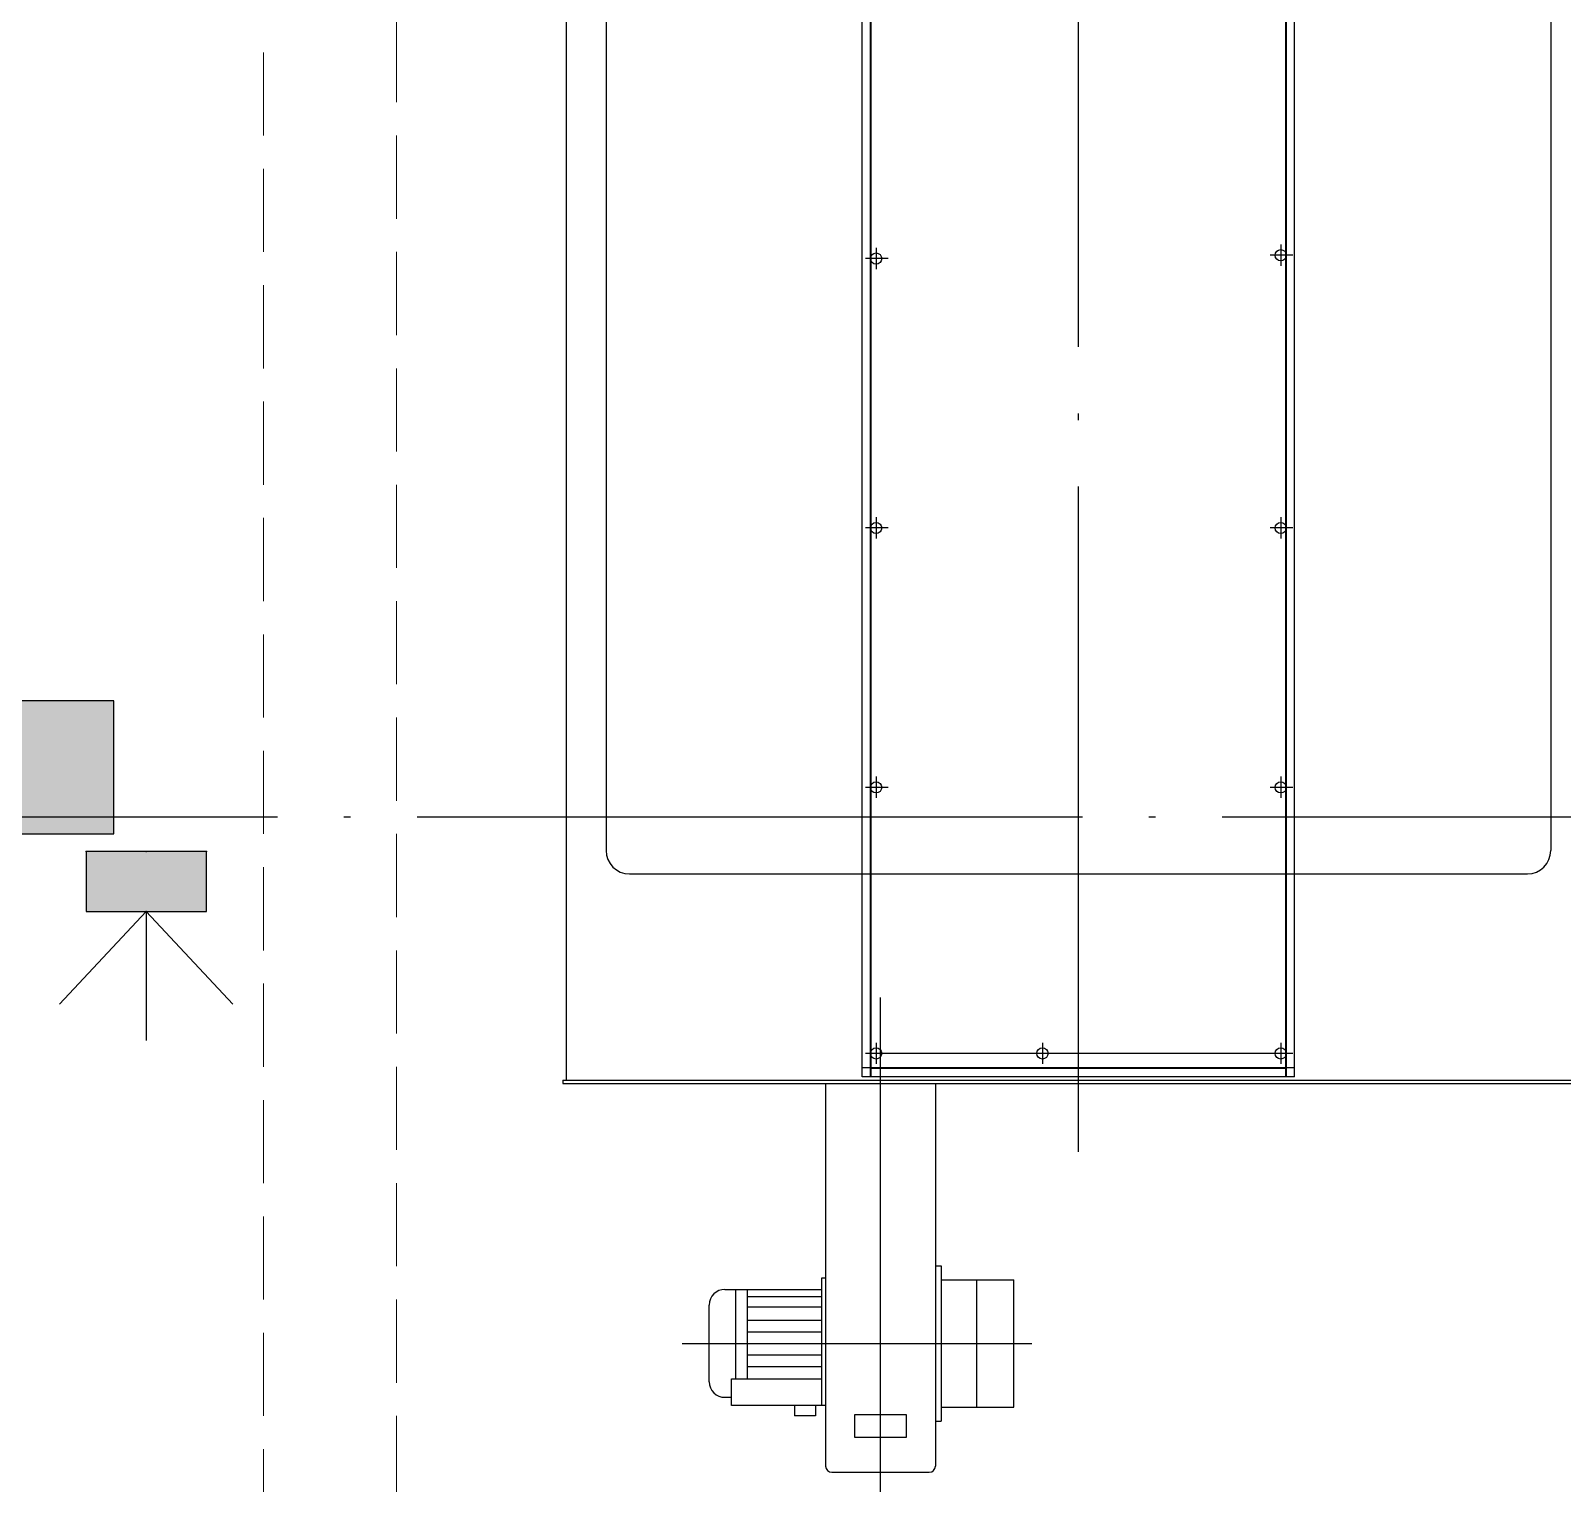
# Model space of a CAD drawing. Header units: millimetres. Extents: x 198973 to 319987, y 50799 to 202761.
# Drawn here: x 208366 to 212971, y 86101 to 90469 of the extents above; entities that cross this region are included whole.
import ezdxf

# ---------------------------------------------------------------- set-up
doc = ezdxf.new("R2010")
doc.units = ezdxf.units.MM
doc.header["$LTSCALE"] = 1000
for name, pattern in [('CENTER', [2, 1.25, -0.25, 0.25, -0.25]), ('DASH', [0.35, 0.25, -0.1]), ('DOTE', [2.42, 2, -0.2, 0.02, -0.2])]:
    doc.linetypes.add(name, pattern=pattern)
doc.layers.get('0').update_dxf_attribs({"color": 8})
for name, color, linetype in [('-人员定位', 6, 'Continuous'), ('COLUMN', 8, 'Continuous'), ('DOTE', 8, 'CENTER'), ('PUB_HATCH', 8, 'Continuous')]:
    doc.layers.add(name, color=color, linetype=linetype)
doc.layers.add('Z-综合管架', color=8, linetype='Continuous', lineweight=0)

# ---------------------------------------------------------------- blocks, each defined once
blk = doc.blocks.new('_FZH')
blk.add_lwpolyline([(-0.5, -0.5), (0.5, -0.5), (0.5, 0.5), (-0.5, 0.5)], close=True)
at = {"layer": 'PUB_HATCH'}
blk.add_solid([(-0.5, -0.5), (0.5, -0.5), (-0.5, 0.5), (0.5, 0.5)], dxfattribs=at)
blk = doc.blocks.new('定位基站')
at = {"layer": '-人员定位', "ltscale": 0.01}
h = blk.add_hatch(color=256, dxfattribs=at)
h.dxf.hatch_style = 1
h.paths.add_polyline_path([(406524, 477798), (406524, 477617.1), (406162.1, 477617.1), (406162.1, 477798)])
at = {"layer": '-人员定位', "color": 6}
for p, q in [((406343, 477798), (406343, 478186.1)), ((406343, 477798), (406082.2, 478076.6)), ((406343, 477798), (406603.9, 478076.6)), ((406343, 477995.5), (406343, 477995.5)), ((406162.1, 477798), (406524, 477798)), ((406162.1, 477617.1), (406162.1, 477798)), ((406524, 477798), (406524, 477617.1)), ((406524, 477617.1), (406162.1, 477617.1))]:
    blk.add_line(p, q, dxfattribs=at)
for p in [(406343, 477798), (406162.1, 477617.1), (406343, 477617.1), (406524, 477617.1)]:
    blk.add_point(p, dxfattribs=at)

msp = doc.modelspace()

# ---------------------------------------------------------------- linework, layer by layer
at = {"layer": 'DOTE', "linetype": 'DOTE'}
for p, q in [((211516.2, 87097.9), (211516.2, 97210.9)), ((221208, 88103.4), (204762, 88103.4))]:
    msp.add_line(p, q, dxfattribs=at)
at = {"layer": 'PUB_HATCH', "ltscale": 0.5}
for p, q in [((209976.2, 96808.4), (209976.2, 87313.4)), ((210096.2, 94863.4), (210096.2, 88003.4)), ((212936.2, 94863.4), (212936.2, 88003.4)), ((210866.2, 87323.4), (210866.2, 94673.4)), ((210893.2, 87323.4), (210893.2, 94673.4)), ((212139.2, 87323.4), (212139.2, 94673.4)), ((212141.2, 87323.4), (212141.2, 94673.4)), ((210166.2, 87933.4), (212866.2, 87933.4)), ((209966.2, 87313.4), (209966.2, 87303.4))]:
    msp.add_line(p, q, dxfattribs=at)
at = {"layer": 'PUB_HATCH'}
for p, q in [((212166.2, 87323.4), (212166.2, 94673.4)), ((210891.2, 89719.9), (210891.2, 92179.9)), ((210908, 89815.8), (210908, 89751.8)), ((212124.5, 89825.8), (212124.5, 89761.8)), ((210944.2, 89783.4), (210876.4, 89783.4)), ((212160.7, 89793.4), (212092.9, 89793.4)), ((210891.2, 87323.4), (210891.2, 89719.9)), ((210944.2, 88973.4), (210876.4, 88973.4)), ((210908, 89005.8), (210908, 88941.8)), ((212160.7, 88973.4), (212092.9, 88973.4)), ((212124.5, 89005.8), (212124.5, 88941.8)), ((210944.2, 88193.4), (210876.4, 88193.4)), ((210908, 88225.8), (210908, 88161.8)), ((212160.7, 88193.4), (212092.9, 88193.4)), ((212124.5, 88225.8), (212124.5, 88161.8)), ((210908, 87425.8), (210908, 87361.8)), ((211408, 87425.8), (211408, 87361.8)), ((212124.5, 87425.8), (212124.5, 87361.8)), ((210944.2, 87393.4), (210876.4, 87393.4)), ((212160.7, 87393.4), (210944.2, 87393.4)), ((209966.2, 87313.4), (209966.2, 87303.4)), ((209966.2, 87313.4), (213066.2, 87313.4)), ((212166.2, 87350.4), (210866.2, 87350.4)), ((212166.2, 87323.4), (210866.2, 87323.4)), ((212141.2, 87348.4), (210891.2, 87348.4)), ((209966.2, 87303.4), (212866.2, 87303.4)), ((209966.2, 87303.4), (213066.2, 87303.4)), ((210756, 87303.4), (210756, 86152.7)), ((211086.5, 87303.4), (211086.5, 86152.7)), ((211086.5, 86755.2), (211104, 86755.2)), ((211104, 86755.2), (211104, 86288.1)), ((210744.3, 86334.6), (210744.3, 86718.3)), ((210744.3, 86718.3), (210756, 86718.3)), ((211104, 86713.2), (211321.7, 86713.2)), ((211210.8, 86330.1), (211210.8, 86713.2)), ((211321.7, 86330.1), (211321.7, 86713.2)), ((210453.3, 86683.9), (210744.3, 86683.9)), ((210486.1, 86415), (210486.1, 86683.9)), ((210521.4, 86415), (210521.4, 86683.9)), ((210406.5, 86406.3), (210406.5, 86637.1)), ((210521.4, 86662.2), (210744.3, 86662.2)), ((210521.4, 86631.9), (210744.3, 86631.9)), ((210521.4, 86591.5), (210744.3, 86591.5)), ((210521.4, 86556.2), (210744.3, 86556.2)), ((210521.4, 86487.1), (210744.3, 86487.1)), ((210521.4, 86451.8), (210744.3, 86451.8)), ((210453.3, 86359.5), (210473.3, 86359.5)), ((210663, 86334.6), (210663, 86304)), ((210725.7, 86304), (210663, 86304)), ((210725.7, 86334.6), (210725.7, 86304)), ((211104, 86330.1), (211321.7, 86330.1)), ((211086.5, 86288.1), (211104, 86288.1)), ((210774.7, 86134), (211067.7, 86134))]:
    msp.add_line(p, q, dxfattribs=at)
at = {"layer": 'PUB_HATCH', "ltscale": 10}
msp.add_line((210921.2, 86062.6), (210921.2, 87561.2), dxfattribs=at)
at = {"layer": 'PUB_HATCH', "ltscale": 6}
msp.add_line((210325.1, 86521.7), (211375.7, 86521.7), dxfattribs=at)
at = {"layer": 'PUB_HATCH'}
for points in [[(210756, 86334.6), (210473.3, 86334.6), (210473.3, 86415), (210744.3, 86415)], [(210756, 86415), (210756, 86334.6)]]:
    msp.add_lwpolyline(points, dxfattribs=at)
msp.add_lwpolyline([(210844.4, 86238.3), (210844.4, 86307.7), (210998.8, 86307.7), (210998.8, 86238.3)], close=True, dxfattribs=at)
for centre in [(210908, 89783.4), (212124.5, 89793.4), (210908, 88973.4), (212124.5, 88973.4), (210908, 88193.4), (212124.5, 88193.4), (210908, 87393.4), (211408, 87393.4), (212124.5, 87393.4)]:
    msp.add_circle(centre, 16.8, dxfattribs=at)
at = {"layer": 'PUB_HATCH', "ltscale": 0.5}
for centre, start, end in [((210166.2, 88003.4), 180, 270), ((212866.2, 88003.4), 270, 0), ((212866.2, 88003.4), 270, 0)]:
    msp.add_arc(centre, 70, start, end, dxfattribs=at)
at = {"layer": 'PUB_HATCH'}
for centre, radius, start, end in [((210453.3, 86637.1), 46.8, 90, 180), ((210453.3, 86406.3), 46.8, 180, 270), ((210774.7, 86152.7), 18.7, 180, 270), ((211067.7, 86152.7), 18.7, 270, 0)]:
    msp.add_arc(centre, radius, start, end, dxfattribs=at)
at = {"layer": 'Z-综合管架', "linetype": 'DASH'}
for points in [[(210341.2, 97753.4), (209066.2, 97753.4), (209066.2, 82903.4)], [(209466.2, 82903.4), (209466.2, 97353.4), (213966.2, 97353.4), (213966.2, 88703.4), (214366.2, 88703.4)]]:
    msp.add_lwpolyline(points, dxfattribs=at)

# ---------------------------------------------------------------- block references
at = {"layer": '-人员定位', "xscale": -1, "rotation": 180}
msp.add_blockref('定位基站', (-197629.4, 565618.2), dxfattribs=at)
at = {"layer": 'COLUMN', "xscale": 500, "yscale": 400, "zscale": 400}
msp.add_blockref('_FZH', (208366.2, 88253.4), dxfattribs=at)

doc.saveas('drawing.dxf')
